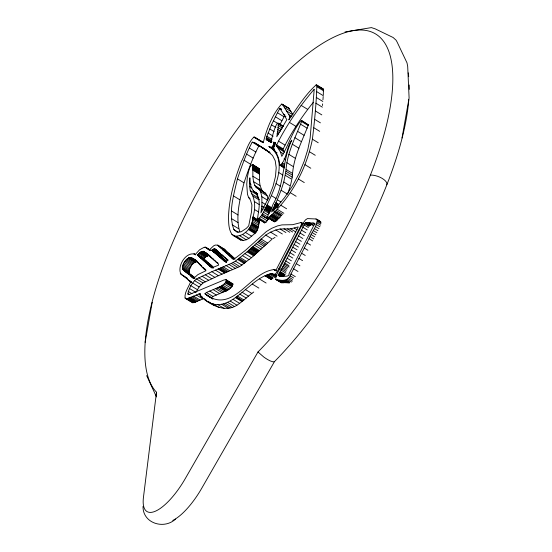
<?xml version="1.0" encoding="UTF-8"?>
<svg xmlns="http://www.w3.org/2000/svg" width="552" height="552" viewBox="0 0 552 552"><rect width="100%" height="100%" fill="white"/><g stroke="black" fill="none" stroke-linecap="round" stroke-linejoin="round"><path stroke-width="0.83" d="M267.989 199.093L267.189 195.85L265.781 193.559L262.234 190.923L260.026 185.589L259.392 180.228L259.592 168.926L252.885 164.662L251.926 164.696L250.056 166.87L248.572 171.32L247.296 177.778L246.744 184.175L247.468 194.311L248.635 197.526L250.463 200.107L251.912 204.985L251.553 211.63L248.71 225.851L246.378 228.328L241.176 231.785L237.015 232.185L233.862 229.563C227.997 213.155 233.682 195.104 237.45 178.841C241.672 166.331 246.102 153.856 252.209 142.119L254.299 142.533L262.165 147.391M239.816 231.95C235.048 215.887 240.251 198.617 243.991 182.836C248.221 170.326 252.643 157.851 258.75 146.121L260.841 146.535M265.781 193.559L256.363 187.514L254.824 185.562L253.485 181.587L252.85 176.233L252.885 164.662M194.794 278.284C190.723 274.22 179.165 271.577 183.457 263.794C184.789 261.062 187.19 257.639 190.571 257.68C196.988 259.82 200.825 266.609 205.999 270.694L197.906 274.599L193.573 278.47L190.433 275.614M187.742 273.295L194.29 277.297L189.384 273.502L189.232 270.073L191.965 264.587L195.229 262.021L197.119 261.676L190.571 257.68M292.705 114.292L288.848 108.213L281.651 104.073C272.412 114.105 266.45 129.465 263.263 142.706L254.838 137.234L253.816 137.144C247.351 143.541 245.612 153.629 241.424 161.529C234.793 178.931 229.335 196.974 228.569 215.701C228.597 222.042 228.314 228.832 231.923 234.358L234.103 236.035C244.591 237.222 252.823 226.817 253.03 216.874C255.824 207.393 255.155 198.899 250.235 190.571C249.476 186.362 249.497 182.063 249.863 177.82C249.842 184.071 251.236 191.44 257.674 193.959M268.996 217.833L265.967 222.29L264.649 222.904L257.577 218.309C258.598 210.001 261.406 200.459 256.218 193.069M264.097 207.31L261.917 205.979L261.841 196.712L260.647 191.848L259.24 189.564M279.967 108.364L286.854 119.687L276.78 136.744C281.734 108.875 272.778 130.79 271.156 142.299L266.34 139.559L266.457 137.372L271.474 124.821L277.449 112.739L279.933 108.323L281.437 109.275M258.108 218.902C262.69 215.722 264.47 209.746 267.12 204.895C274.654 188.425 289.027 159.556 268.969 146.466L270.998 147.536L271.591 147.377L273.233 145.314L273.875 141.974L273.958 142.975L274.558 143.209C277.891 139.877 271.722 148.288 273.661 149.633C277.566 153.642 279.367 159.293 279.54 164.806L284.287 168.091M285.915 171.21C286.826 153.359 295.541 137.22 301.847 120.909L301.192 120.474C292.512 130.921 288.744 144.762 281.796 156.382L280.499 152.055L276.283 145.624C286.15 125.525 299.205 106.929 313.667 89.831L314.219 89.224L310.148 137.986L307.85 149.371L304.255 161.046L299.129 173.528L292.387 186.155L284.425 197.775L276.587 207.145L271.543 211.982L277.29 199.762L281.092 190.254L283.776 182.008L285.915 171.21L292.463 175.205L291.87 179.359L285.329 175.357M292.463 175.205C293.367 157.361 302.082 141.222 308.389 124.911L301.654 120.488M279.926 165.421C286.798 160.515 286.26 147.067 291.787 140.167C282.031 160.584 284.784 184.402 273.095 204.199C271.722 208.787 267.968 212.748 267.644 217.516L268.293 217.798C270.859 216.025 273.095 213.631 275.241 211.34C294.181 191.516 307.043 166.062 312.411 139.201C314.55 121.288 316.42 103.024 316.841 85.084L316.158 84.891C305.201 94.778 297.231 107.833 288.786 119.922L289.697 117.39L289.641 115.954L282.307 104.211M322.506 105.535L322.63 103.907M322.941 99.802L323.196 96.496M276.083 279.657C281.872 281.03 289.062 281.14 290.952 274.013L309.072 238.705C311.376 232.351 317.179 226.617 317.214 219.696L315.937 218.985L307.429 218.592L305.401 219.958L302.248 224.492L276.014 276.048L275.772 279.312L281.175 282.769M323.327 94.875L323.389 89.079L316.841 85.084M254.299 142.533L268.651 152.021L272.522 155.464L275.213 160.729L276.207 167.656L275.489 176.461L273.012 186.493L268.803 197.305L260.91 212.906L261.917 205.979M225.837 279.595L232.834 283.811C233.034 287.054 229.473 289.041 227.024 290.511L220.434 286.543C222.78 285.142 226.527 283.072 226.292 279.816L224.243 279.864L189.281 294.547L187.935 294.54L188.329 291.47L190.757 285.639L194.559 280.63L196.491 278.967L211.871 271.694L231.267 263.428L235.428 261.137L247.11 251.871L265.685 235.083L270.577 232.15L275.814 229.991L280.105 228.997L290.662 228.818L298.259 226.9L280.368 261.738M156.506 392.231L143.451 497.352A46.658 16.318 -59.6 0 0 155.664 511.09A46.658 16.318 -59.6 0 0 185.286 478.577L257.977 351.983A210.547 73.644 -59.6 0 0 392.355 68.131A210.547 73.644 -59.6 0 0 236.884 129.796A210.547 73.644 -59.6 0 0 156.506 392.231L156.299 395.908M271.253 279.16L265.443 275.607L270.494 273.661L274.924 274.282L276.89 272.302L301.116 225.285L301.716 223.022L301.399 222.449L292.684 224.685L281.92 224.892L277.401 225.947L271.736 228.3L266.395 231.529L245.412 250.36L236.415 257.398L233.068 259.309L217.771 245.143L215.252 245.067L213.693 245.812L209.187 250.028L206.151 247.758M234.103 236.035L240.644 240.037L243.253 240.506L246.275 239.768L248.897 238.374L255.459 232.965L257.508 229.832L259.323 222.18L252.781 218.178M278.491 275.303L304.738 223.767L306.47 222.518L314.267 223.229L314.398 224.112L313.329 226.423L289.062 273.716C289.89 279.319 273.585 273.53 279.94 276.193M145.121 342.323L152.207 302.323M402.015 137.979L409.101 97.98L407.707 66.599L407.017 62.887L397.081 41.973L396.088 40.213L393.127 37.508L375.194 28.856L371.406 27.6L345.007 31.947M252.83 217.923L259.371 221.918L259.875 219.22M259.343 222.049L252.802 218.047M291.677 180.187L290.317 186.01L283.776 182.008M284.611 151.917L282.824 149.626C291.145 132.825 301.558 116.824 313.398 102.237M290.069 186.755L287.633 194.249L281.092 190.254M279.892 124.773L284.735 115.402M271.632 239.561L251.484 257.708L239.74 266.54L218.413 275.696L203.032 282.969L199.106 286.957L195.905 292.429L189.364 288.434M280.34 261.786L279.988 262.442M279.678 263.007L275.993 270.218L274.04 269.604M408.811 99.601A210.547 73.644 -59.6 0 1 274.454 361.629L201.756 488.223A46.658 16.318 -59.6 0 1 172.762 520.446M211.809 250.325L224.657 261.406L228.031 260.634L215.59 249.332L213.727 249.09L211.733 250.277L218.73 254.651M208.283 255.231L218.44 264.015L218.592 265.139L211.63 267.934L197.512 255.093L199.858 252.54L203.233 251.291M213.514 267.665C211.009 262.807 197.016 258.985 209.208 255.307M267.927 217.771L274.468 221.773L276.207 220.952L278.008 219.096L271.467 215.094M270.887 215.708L277.463 219.668M271.832 214.776L278.374 218.778L280.623 216.701L274.082 212.699M212.851 299.012L204.937 293.767L206.386 292.47L220.434 286.543M204.937 293.767L211.478 297.763L212.927 296.465L227.024 290.511M209.96 250.015L205.786 247.289L204.061 247.324L199.61 249.78L195.387 254.389C185.955 250.794 176.467 266.975 181.146 274.378C184.616 276.469 187.494 279.298 190.481 281.996C188.991 286.633 184.333 292.215 185.058 297.99L186.127 298.804L187.507 298.646L200.452 293.457L200.141 295.513C224.464 321.533 244.308 284.356 265.319 275.648L271.135 279.202M204.751 299.57C213.52 306.657 226.555 312.039 236.96 305.201C242.963 301.344 247.952 296.148 253.747 292.008M219.958 253.189L218.295 254.244L211.754 250.242M272.923 238.664L275.02 237.401M175.501 519.108C164.027 529.872 142.671 523.303 143.023 506.439M274.454 361.629L273.164 361.87L270.701 361.098A10.729 2.346 35.2 0 1 263.884 357.103L257.977 351.983M186.127 298.804L192.669 302.8L194.594 302.441L204.095 298.37M258.467 168.698L259.426 168.664M307.733 124.469L308.195 124.49M288.848 108.213L281.651 104.073M203.253 251.298L207.559 253.892M223.18 248.848L224.312 249.138L234.876 258.605L228.335 254.603M323.389 89.079L316.158 84.891M273.971 269.583C249.683 272.315 234.241 312.57 207.745 295.92M271.653 273.668L276.517 276.531M260.958 141.064L263.373 142.561L254.417 137.069M232.378 283.59L232.834 283.811M261.724 215.142L268.279 219.116L261.738 215.121M317.103 85.843L323.644 89.838M317.11 86.871L323.651 90.866M316.724 91.673L323.265 95.675M316.275 97.456L322.817 101.451M315.841 103.176L322.382 107.171M315.261 110.883L321.802 114.885M301.095 105.356L307.637 109.351M314.605 119.294L320.415 122.848M282.721 104.666L289.262 108.661M284.452 107.536L290.994 111.532M286.585 110.98L293.126 114.982M313.881 127.788L319.698 131.341M301.847 120.909L308.389 124.911M301.765 121.633L308.306 125.635M279.871 108.406L281.499 109.365M279.836 108.461L281.258 109.413M279.767 108.585L281.216 109.475M279.726 108.654L281.134 109.62M288.972 114.754L291.877 116.527M289.641 115.954L291.097 116.838M300.647 124.228L307.195 128.223M283.417 114.009L284.873 114.899M284.439 115.637L285.895 116.527M277.449 112.739L283.99 116.734M289.393 122.371L295.934 126.373M312.411 139.201L318.228 142.761M275.338 116.748L281.879 120.743M297.528 131.314L304.069 135.316M278.173 123.151L283.424 126.346M277.966 123.144L283.052 126.256M278.491 123.655L282.852 126.325M278.436 123.682L280.616 125.014M273.35 120.771L277.711 123.434M278.477 123.979L282.838 126.643M278.215 125.463L282.576 128.133M294.871 137.676L301.413 141.678M277.863 127.464L281.499 129.685M271.474 124.821L275.834 127.484M277.546 129.416L280.45 131.19M277.27 131.314L279.45 132.646M309.451 151.738L315.261 155.291M277.042 133.17L278.498 134.06M269.707 128.899L274.068 131.569M292.332 144.217L298.873 148.212M268.051 133.025L273.137 136.137M278.429 141.084L284.97 145.079M266.837 136.247L271.929 139.359M266.457 137.372L271.543 140.484M273.902 142.588L275.358 143.479M266.216 138.235L272.032 141.788M273.958 142.975L275.407 143.865M273.716 142.954L275.172 143.844M276.483 144.796L283.024 148.792M266.119 138.862L271.204 141.974M267.409 139.904L271.239 142.25M266.161 139.29L271.025 142.25M273.619 143.761L275.068 144.652M266.65 139.69L271.108 142.333M266.34 139.559L270.701 142.223M276.283 145.624L282.824 149.626M276.573 146.19L283.114 150.192M273.509 144.527L274.958 145.417M288.882 154.387L295.423 158.383M278.567 148.495L284.383 152.048M273.233 145.314L274.682 146.204M304.987 164.682L310.804 168.236M272.778 146.128L274.234 147.018M272.302 146.756L273.751 147.646M280.499 152.055L283.404 153.835M271.936 147.122L274.116 148.453M271.591 147.377L273.771 148.716M258.95 139.939L263.311 142.602M271.322 147.508L274.234 149.288M261.855 141.802L263.311 142.692M271.149 147.55L274.061 149.323M253.816 137.144L257.446 139.359M258.902 140.249L260.358 141.139M269.859 146.942L274.385 149.64M268.969 146.466L274.31 149.771M270.445 147.529L274.082 149.751M271.667 148.405L273.847 149.737M274.027 150.351L275.482 151.241M275.648 151.966L277.104 152.856M284.011 158.9L285.467 159.79M256.28 143.824L264.794 149.081M261.448 147.142L267.258 150.696M286.812 162.661L293.353 166.656M265.07 149.53L269.431 152.193M268.651 152.021L270.1 152.904M252.209 142.119L258.75 146.121M282.61 163.081L284.791 164.413M282.031 164.075L284.211 165.407M281.327 164.875L284.239 166.649M280.602 165.338L284.232 167.56M279.54 164.806L283.176 167.028M286.026 169.436L292.567 173.431M249.325 148.04L255.866 152.035M298.466 179.02L304.283 182.574M285.688 173.176L292.229 177.178M278.594 172.445L282.955 175.108M246.585 154.091L253.133 158.086M252.457 164.551L259.592 168.926M253.078 165.358L259.619 169.36M244.025 160.239L250.567 164.234M252.947 165.973L259.488 169.975M252.781 166.89L259.323 170.892M252.754 167.739L259.295 171.734M252.802 168.588L259.343 172.583M252.83 169.078L259.371 173.08M276.097 183.63L280.457 186.293M252.85 169.595L259.399 173.59M290.324 192.717L296.134 196.27M252.85 170.147L259.392 174.142M252.85 176.233L259.392 180.228M316.717 219.199L320.353 221.421M317.214 219.696L320.843 221.911M315.937 218.985L319.573 221.207M317.414 220.469L321.05 222.691M253.485 181.587L260.026 185.589M317.338 221.538L320.967 223.753M316.965 222.884L320.602 225.106M254.824 185.562L261.365 189.564M271.563 195.753L275.924 198.423M277.29 199.762L280.927 201.984M255.693 186.921L262.234 190.923M249.614 183.492L251.07 184.382M256.363 187.514L265.119 192.965M316.303 224.526L319.939 226.748M313.743 223.084L315.199 223.974M312.749 223.001L314.93 224.333M260.647 191.848L267.189 195.85M280.789 205.22L286.605 208.773M309.52 222.746L313.881 225.409M237.45 178.841L243.991 182.836M315.351 226.458L318.987 228.68M249.704 186.61L251.891 187.942M276.007 202.674L278.919 204.454M308.444 222.663L312.805 225.326M275.779 203.088L278.684 204.861M307.381 222.573L311.011 224.795M275.51 203.481L278.422 205.254M306.47 222.518L310.831 225.181M275.358 203.729L278.27 205.51M275.275 203.985L278.18 205.765M305.87 222.635L310.231 225.299M253.161 190.895L256.066 192.676M275.186 204.261L278.098 206.041M305.518 222.815L309.879 225.478M275.124 204.468L278.035 206.241M253.961 191.578L257.736 193.924M305.332 222.967L309.7 225.63M314.309 228.5L317.945 230.722M275.082 204.613L277.987 206.386M261.841 196.712L267.658 200.266M275.034 204.751L277.221 206.089M305.132 223.194L309.5 225.858M274.986 204.923L277.166 206.255M274.91 205.13L277.09 206.462M274.813 205.344L277.725 207.117M304.738 223.767L309.099 226.43M250.235 190.571L256.783 194.566L257.846 197.685L259.185 199.589M274.73 205.53L277.635 207.31M274.675 205.641L277.587 207.414M274.627 205.744L276.807 207.076M274.572 205.868L276.752 207.2M274.461 206.096L276.642 207.428M301.399 222.449L303.579 223.781M300.819 222.415L303.172 223.905M274.337 206.324L276.517 207.662M274.199 206.552L276.38 207.883M304.076 224.905L308.437 227.576M313.267 230.543L316.903 232.765M277.304 209.277L283.845 213.272M301.571 224.112L303.027 225.002M251.305 193.683L257.846 197.685M273.695 207.442L275.876 208.773M301.116 225.285L302.572 226.175M273.219 208.401L274.668 209.291M253.085 196.222L258.902 199.776M267.12 204.895L272.212 208.007M276.235 210.422L282.776 214.424M312.218 232.585L315.854 234.807M302.882 227.231L307.243 229.901M262.069 202.342L265.698 204.564M266.795 205.551L271.156 208.214M272.736 209.45L274.192 210.333M275.241 211.34L281.782 215.342L281.506 215.597L274.965 211.595M266.471 206.234L271.556 209.346M274.868 211.713L281.41 215.708M272.357 210.277L273.813 211.168M274.799 211.802L281.341 215.804M266.181 206.841L270.542 209.512M311.169 234.621L314.806 236.842M266.009 207.214L271.101 210.326M265.836 207.58L270.922 210.691M265.698 207.869L270.059 210.54M248.635 197.526L250.09 198.409M265.65 207.959L270.011 210.622M265.609 208.049L269.969 210.712M301.413 230.094L305.773 232.758M265.477 208.283L270.57 211.395M254.81 201.853L259.171 204.523M261.862 206.517L264.042 207.849M273.164 213.652L279.705 217.647M265.132 208.925L269.493 211.588M310.12 236.663L313.75 238.885M264.787 209.567L269.873 212.672M272.343 214.362L278.884 218.364M294.257 228.093L297.169 229.867M261.6 208.677L263.049 209.56M264.298 210.464L269.383 213.576M299.943 232.958L304.304 235.628M271.156 215.404L277.697 219.399M309.072 238.705L312.701 240.927M271.032 215.542L277.573 219.544M270.977 215.611L277.518 219.606M270.797 215.804L277.38 219.758M270.411 216.218L276.952 220.22M263.387 212.14L267.748 214.804M290.662 228.818L295.748 231.923M269.666 216.95L276.207 220.952M287.564 228.921L292.65 232.033M233.275 195.781L239.816 199.783M268.838 217.578L275.379 221.573M262.455 213.838L268.272 217.391M298.466 235.821L302.827 238.492M268.293 217.798L274.834 221.794M254.382 209.429L258.743 212.099M268.369 217.964L274.468 221.773M283.997 228.749L289.807 232.302M306.94 242.845L310.576 245.067M261.593 215.377L268.134 219.372M296.997 238.685L301.357 241.348M260.689 216.812L267.23 220.814M280.105 228.997L285.922 232.551M259.426 218.295L265.967 222.29M257.577 218.309L263.387 221.863M295.527 241.534L299.895 244.205M275.814 229.991L282.355 233.993M304.276 248.041L307.912 250.263M253.03 216.874L259.571 220.869M252.961 217.226L259.502 221.221M252.892 217.578L259.433 221.573M252.747 218.399L259.288 222.401M294.064 244.391L298.425 247.054M252.54 219.834L259.081 223.829M270.577 232.15L277.125 236.146M252.195 221.304L258.736 225.306M292.657 247.137L297.024 249.801M251.809 222.704L258.357 226.7M301.613 253.237L305.242 255.459M231.516 210.974L238.057 214.976M251.602 223.463L258.143 227.458M251.408 224.188L257.957 228.183M251.25 224.885L257.791 228.88M291.256 249.89L295.617 252.554M250.967 225.837L257.508 229.832M265.685 235.083L272.226 239.085M250.532 226.796L257.08 230.798M249.98 227.714L256.521 231.716M289.848 252.637L294.209 255.307M298.942 258.426L302.579 260.647M249.463 228.397L256.004 232.392M248.917 228.963L255.459 232.965M231.481 218.599L238.022 222.594M248.297 229.48L254.838 233.475M288.441 255.39L292.801 258.053M260.93 238.933L267.472 242.935M259.647 240.141L266.188 244.143M245.205 232.282L251.746 236.284M296.279 263.621L299.915 265.843M287.033 258.143L291.394 260.813M232.102 224.726L238.643 228.728M258.584 241.176L265.126 245.178M257.501 242.259L264.042 246.261M242.356 234.379L248.897 238.374M285.625 260.903L289.986 263.566M233.862 229.563L238.222 232.233M256.031 243.715L262.573 247.717M284.59 262.924L288.944 265.615M239.734 235.773L246.275 239.768M293.616 268.817L297.976 271.48M254.513 245.191L261.055 249.187M284.094 263.897L289.179 267.009M236.711 236.504L243.253 240.506M252.975 246.599L259.516 250.594M283.459 265.132L287.82 267.796M231.923 234.358L237.733 237.912M252.305 247.206L258.847 251.201M282.824 266.361L287.185 269.024M251.76 247.655L258.301 251.65M251.257 248.041L257.798 252.043M251.167 248.11L257.708 252.105M251.05 248.2L257.639 252.16M282.189 267.589L286.55 270.252M250.463 248.683L257.011 252.678M290.952 274.013L295.313 276.676M249.766 249.332L256.307 253.327M281.554 268.817L285.915 271.48M249.035 250.042L255.576 254.044M278.96 268.341L280.416 269.224M280.92 270.045L286.005 273.157M289.986 275.765L293.623 277.987M248.393 250.67L254.934 254.665M247.765 251.277L254.306 255.279M280.147 271.549L285.232 274.661M289.027 277.249L292.663 279.471M247.11 251.871L253.658 255.873M279.829 272.088L284.19 274.751M279.65 272.419L284.735 275.524M274.834 269.928L276.58 270.928M279.478 272.75L284.563 275.855M274.213 269.673L275.986 270.694M273.716 269.493L276.248 270.949M279.298 273.109L283.659 275.772M288.075 278.456L292.443 281.12M279.112 273.502L283.473 276.166M278.926 273.916L282.562 276.138M278.808 274.185L282.445 276.407M287.137 279.374L291.497 282.037M244.943 253.713L251.484 257.708M278.615 274.696L281.527 276.476M278.532 275.02L280.713 276.359M286.198 280.002L289.834 282.224M278.491 275.496L279.947 276.386M285.267 280.333L289.627 283.003M274.924 274.282L277.104 275.614M284.225 280.382L288.586 283.045M274.075 274.447L276.262 275.779M273.212 274.254L276.124 276.034M242.528 255.666L249.069 259.661M272.474 273.999L276.428 276.345M282.962 280.326L287.323 282.99M271.439 273.592L276.614 276.731M281.713 280.25L286.074 282.921M270.494 273.661L275.586 276.766M280.471 280.154L284.832 282.824M279.236 280.043L283.597 282.714M269.203 274.047L275.013 277.601M278.008 279.926L283.1 283.038M276.787 279.795L281.872 282.907M240.154 257.522L246.696 261.524M275.772 279.312L279.409 281.534M267.789 274.627L272.874 277.739M267.175 274.896L272.992 278.45M217.771 245.143L224.312 249.138M266.761 275.075L272.571 278.629M239.126 258.322L245.668 262.324M218.709 245.93L225.25 249.925M218.82 246.185L221 247.517M266.34 275.248L272.157 278.801M266.023 275.372L271.839 278.933M219.958 247.468L226.499 251.464M265.733 275.489L271.549 279.043M238.374 258.909L244.915 262.911M265.167 275.71L270.984 279.264M265.057 275.752L270.873 279.305M222.794 250.022L229.335 254.017M237.615 259.502L244.163 263.504M225.858 252.637L232.399 256.639M229.894 256.052L234.98 259.157M231.916 257.929L234.096 259.261M235.428 261.137L241.969 265.139M215.301 249.159L216.757 250.049M214.997 249.049L216.453 249.939M214.673 248.987L217.564 250.732M214.321 248.98L217.957 251.201M214.031 249.021L218.392 251.684M216.625 250.684L218.123 251.629M213.727 249.09L218.088 251.753M217.502 251.505L219.682 252.837M213.417 249.193L219.234 252.747M218.544 252.45L219.993 253.34M213.1 249.332L219.641 253.333M221.069 254.306L222.525 255.196M212.775 249.511L219.316 253.506M220.731 254.403L223.636 256.176M212.437 249.718L218.978 253.72M221.876 255.39L224.057 256.721M233.199 262.538L239.74 266.54M223.049 256.376L225.23 257.708M224.243 257.349L225.699 258.239M212.099 249.966L218.64 253.961M259.564 279.036L266.112 283.031M225.457 258.308L226.913 259.198M225.844 258.612L228.024 259.944M212.637 251.029L219.178 255.031M213.162 251.477L219.703 255.479M213.707 251.94L220.248 255.935M214.197 252.361L220.738 256.356M205.427 247.172L210.153 249.959M214.562 252.671L221.29 256.832M215.522 253.492L222.07 257.487M204.923 247.137L210.34 250.442M208.249 249.207L209.939 250.367M216.584 254.389L223.125 258.391M231.267 263.428L237.808 267.43M217.647 255.3L224.188 259.295M218.709 256.211L225.25 260.206M219.779 257.122L226.32 261.117L218.35 254.32M220.848 258.032L226.665 261.593M221.918 258.95L226.279 261.613M222.98 259.868L226.617 262.09M223.415 260.233L226.451 262.138M223.746 260.558L226.168 262.145M224.153 260.979L225.768 262.027M228.735 264.304L235.276 268.3M203.032 251.263L207.635 253.968M203.384 251.533L208.159 254.506M202.667 251.312L207.856 254.479M225.92 265.457L232.461 269.459M204.654 252.119L209.512 255.59M205.737 253.216L210.119 256.107M202.253 251.443L210.905 256.714M209.739 256.114L206.172 253.644M201.79 251.636L208.332 255.631M210.498 257.122L213.41 258.902M201.383 251.815L207.925 255.811M201.149 251.919L207.69 255.914M213.155 259.412L215.335 260.744M200.921 252.016L207.462 256.018M200.686 252.119L207.228 256.114M200.404 252.223L206.945 256.225M215.804 261.71L217.985 263.042M252.319 284.094L258.86 288.089M199.858 252.54L206.4 256.535M223.077 266.726L229.618 270.728M199.244 253.051L205.786 257.046M221.6 267.403L228.148 271.398M198.554 253.768L205.096 257.763M220.496 267.899L227.038 271.901M197.768 254.7L204.309 258.702M197.692 254.796L204.233 258.798M197.616 254.886L204.164 258.888M197.554 254.969L204.095 258.971M219.385 268.396L225.927 272.391M197.499 255.045L204.185 259.233M197.92 255.486L204.461 259.481M198.306 255.838L204.847 259.84M198.692 256.19L205.24 260.185M218.958 268.582L225.499 272.584M199.086 256.535L205.951 260.827M199.679 257.066L206.482 261.303M194.373 253.954L195.822 254.845M200.21 257.542L206.752 261.544M193.849 253.816L195.518 254.769M200.638 257.936L207.179 261.931M218.447 268.803L224.988 272.805M201.39 258.612L207.931 262.614M202.142 259.295L208.684 263.297M218.061 268.976L224.602 272.971M202.894 259.978L209.436 263.973M203.833 260.82L210.374 264.822M205.71 262.517L212.251 266.519M207.6 264.242L213.417 267.796M209.491 265.988L213.12 268.21M215.418 270.128L221.959 274.123M245.288 289.476L251.836 293.471M192.731 258.301L196.367 260.523M192.124 258.06L194.304 259.392M191.71 257.957L196.96 261.11M191.475 257.887L197.678 261.71M191.026 257.77L197.568 261.765M195.353 260.496L197.678 261.965M190.109 257.646L198.547 262.752M189.612 257.694L196.16 261.689M226.396 280.195L232.944 284.19M198.354 263.269L199.81 264.16M211.871 271.694L218.413 275.696M189.088 257.839L195.629 261.841M199.334 264.208L201.514 265.54M188.881 257.929L195.484 261.896M226.341 280.754L232.882 284.749M188.756 257.991L195.36 261.958M188.687 258.025L195.229 262.021M200.307 265.139L201.763 266.023M226.106 281.444L232.647 285.439M188.039 258.391L194.58 262.393M202.315 267.065L203.771 267.948M203.343 268.037L205.523 269.369M204.385 269.01L205.841 269.9M225.74 282.155L232.282 286.15M241.928 292.153L248.469 296.155M187.059 259.047L193.6 263.049M225.285 282.81L231.826 286.812M186.197 259.778L192.738 263.773M208.297 273.343L214.838 277.339M224.174 283.963L230.715 287.965M185.424 260.592L191.965 264.587M239.637 294.043L246.178 298.045M184.727 261.51L191.268 265.505M222.739 285.149L229.28 289.144M205.282 274.779L211.823 278.781M184.057 262.593L190.599 266.595M221.49 285.943L228.038 289.938M237.353 295.962L243.894 299.964M220.876 286.295L227.417 290.29M220.717 286.378L227.265 290.38M183.457 263.794L189.998 267.789M220.565 286.467L227.107 290.462M220.31 286.605L226.927 290.566M220.234 286.647L226.775 290.642M220.103 286.716L226.644 290.711M236.401 296.769L242.942 300.764M219.896 286.819L226.437 290.821M202.129 276.255L208.67 280.257M219.675 286.923L226.216 290.925M219.558 286.978L226.099 290.973M235.904 297.183L242.445 301.185M182.995 264.953L189.543 268.948M218.82 287.288L225.361 291.283M235.407 297.604L241.955 301.599M182.691 266.078L189.232 270.073M217.191 287.965L223.732 291.967M182.526 267.175L189.067 271.177M198.768 277.787L205.309 281.789M182.505 268.237L189.053 272.233M215.563 288.641L222.104 292.643M233.144 299.398L239.685 303.393M182.615 268.941L189.157 272.936M182.843 269.5L189.384 273.502M183.167 269.949L189.709 273.951M183.568 270.321L190.109 274.323M184.023 270.652L191.772 275.462M186.535 272.384L193.076 276.38M188.874 274.213L194.683 277.766M196.491 278.967L203.032 282.969M189.922 275.137L194.283 277.801M190.509 275.703L194.87 278.374M213.175 289.634L219.717 293.636M190.771 276.007L194.683 278.512M191.344 276.559L194.256 278.339M191.647 276.821L194.559 278.601M192.22 277.304L194.401 278.643M192.745 277.766L194.194 278.65M230.419 301.206L236.96 305.201M194.559 280.63L201.1 284.632M209.794 291.042L216.336 295.044M227.928 302.51L234.469 306.505M180.283 273.502L181.739 274.392M181.146 274.378L184.782 276.6M182.836 275.524L187.197 278.187M184.996 277.09L187.176 278.429M188.053 279.774L190.957 281.554M188.577 280.312L191.482 282.093M189.129 280.802L191.309 282.134M192.565 282.962L199.106 286.957M189.633 281.223L191.516 282.486M225.623 303.407L232.164 307.409M206.386 292.47L212.927 296.465M223.539 303.973L230.08 307.968M206.269 294.865L212.81 298.86L211.478 297.763M221.683 304.29L228.224 308.285M190.757 285.639L197.299 289.641M217.619 304.462L224.16 308.458M198.892 293.809L200.348 294.699M200.141 295.513L201.597 296.396M200.548 295.948L202.073 296.873M201.135 296.527L202.584 297.418M212.727 303.6L219.268 307.602M202.819 298.087L206.448 300.309M207.904 301.199L214.362 305.484M196.208 294.927L202.75 298.929M188.329 291.47L191.958 293.692M193.538 296.044L200.079 300.046M187.832 293.657L189.288 294.54M192.22 296.596L198.761 300.598M190.895 297.148L197.437 301.15M189.736 297.638L196.277 301.633M189.467 297.749L196.008 301.751M189.232 297.859L195.774 301.861M188.984 297.983L195.532 301.985M188.584 298.197L195.125 302.192M188.053 298.446L194.594 302.441M187.507 298.646L194.049 302.648M185.058 297.99L191.599 301.985M262.821 147.819L267.347 150.73M268.589 151.538L269.804 152.331M238.464 238.36L240.644 240.037M264.118 222.304L264.649 222.904M156.471 396.922L146.653 375.601M256.57 192.986L256.783 194.566M408.218 72.843A210.547 73.644 -59.6 0 1 408.715 76.687M409.246 84.98A210.547 73.644 -59.6 0 1 409.28 89.389M370.351 175.074A11.04 4.754 20.1 0 1 381.984 178.275A11.04 4.754 20.1 0 1 386.821 184.727"/></g></svg>
